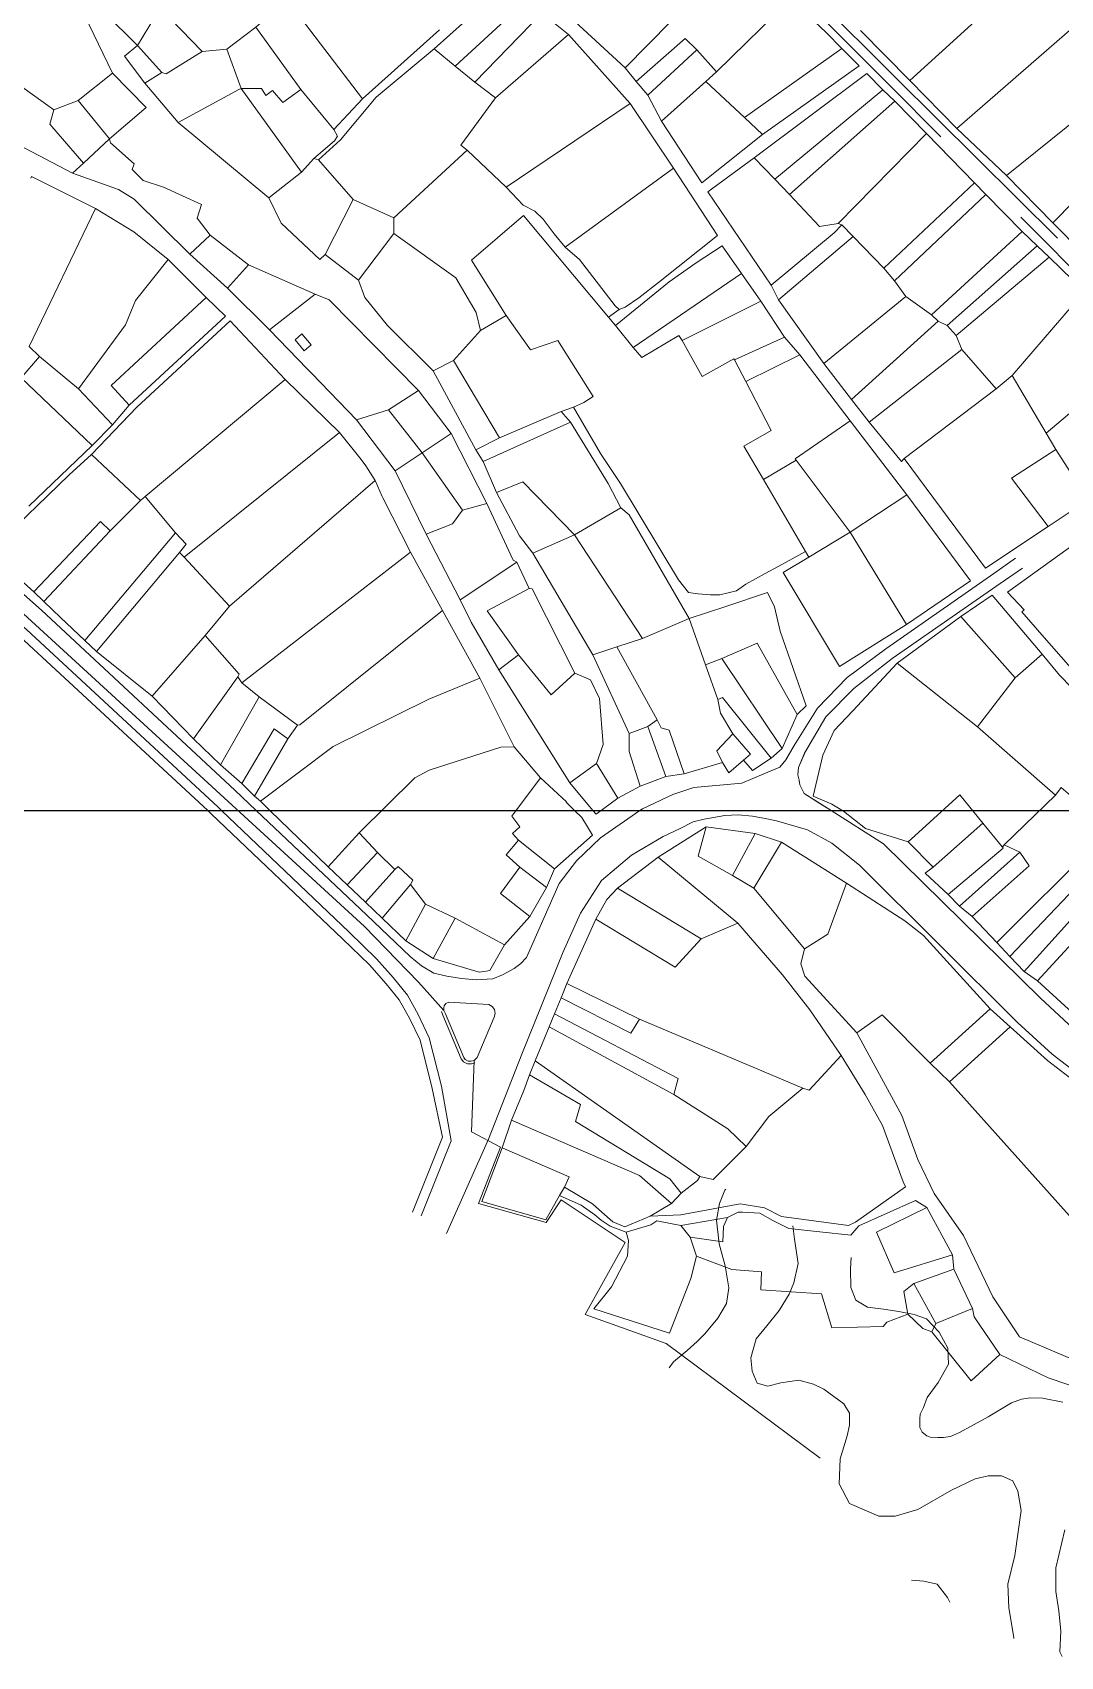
# Model space of a CAD drawing. Header units: metres. Extents: x 548946 to 557077, y 1838800 to 1845419.
# Drawn here: x 552072 to 552452, y 1839687 to 1840288 of the extents above; entities that cross this region are included whole.
import ezdxf

# ---------------------------------------------------------------- set-up
doc = ezdxf.new("R2010")
doc.units = ezdxf.units.M
doc.header["$LTSCALE"] = 28
doc.linetypes.add('MEDIUM_DASHED', pattern=[4.5, 3, -1.5])
for name, color, linetype, lineweight in [('1', 7, 'Continuous', 13), ('10', 7, 'Continuous', 13), ('22', 7, 'Continuous', 13), ('30', 7, 'Continuous', 13), ('46', 7, 'Continuous', 13), ('60', 7, 'Continuous', 25)]:
    doc.layers.add(name, color=color, linetype=linetype, lineweight=lineweight)

msp = doc.modelspace()

# ---------------------------------------------------------------- linework, layer by layer
at = {"layer": '1'}
for points in [[(552307.19, 1839793.92), (552308.77, 1839796.12), (552313.77, 1839800.31), (552317.57, 1839803.59), (552320.37, 1839806.5), (552325.2, 1839812.23), (552328.37, 1839817.65), (552329.29, 1839823.48), (552327.87, 1839831.64), (552325.68, 1839839.73), (552324.72, 1839848.46), (552325.73, 1839854.69), (552327.79, 1839859.6), (552328.09, 1839859.97)], [(552352.91, 1839846.46), (552353.58, 1839841.5), (552354.83, 1839832.53), (552353.28, 1839825.34), (552351.53, 1839821.11), (552347.9, 1839815.12), (552343.33, 1839809.42), (552339.3, 1839804.68), (552337.35, 1839797.57), (552337.89, 1839792.69), (552339.68, 1839788.21), (552343.7, 1839787.09), (552348.5, 1839788.4), (552355.16, 1839789.39), (552360.52, 1839787.9), (552364.37, 1839785.98), (552371.74, 1839780.55), (552373.93, 1839777.15), (552373.9, 1839772.73), (552373.04, 1839768.73), (552370.46, 1839760.25), (552370.05, 1839750.97), (552373.84, 1839743.72), (552384.72, 1839739.09), (552390.73, 1839739.09), (552399.16, 1839741.51), (552411.61, 1839748.69), (552420.31, 1839752.86), (552425.22, 1839753.99), (552430.14, 1839753.99), (552434.29, 1839752.1), (552436.18, 1839748.32), (552437.32, 1839741.13), (552435.05, 1839724.48), (552432.4, 1839713.89), (552432.78, 1839705.19), (552434.67, 1839694.22), (552434.67, 1839693.8)], [(552374.53, 1839834.68), (552374.3, 1839830.51), (552374.4, 1839823.63), (552376.23, 1839818.89), (552380.54, 1839816.37), (552386.47, 1839815.6), (552392.16, 1839814.79), (552397.75, 1839813.59), (552402.35, 1839812.01), (552407.05, 1839807.07), (552410.3, 1839801.18), (552410.44, 1839795.22), (552406.63, 1839788.43), (552402.62, 1839782.91), (552401.23, 1839779.17), (552400.01, 1839776.81), (552399.84, 1839774.98), (552399.84, 1839773.33), (552399.84, 1839771.85), (552400.71, 1839770.11), (552402.44, 1839768.71), (552403.66, 1839768.28), (552406.53, 1839768.1), (552408.61, 1839768.1), (552411.22, 1839768.45), (552414.52, 1839770.02), (552425.12, 1839775.77), (552433.81, 1839780.91), (552437.54, 1839782.3), (552440.85, 1839782.83), (552445.26, 1839782.74), (552452.82, 1839781.23)], [(552453.57, 1839733.94), (552450.17, 1839719.94), (552450.17, 1839711.24), (552451.31, 1839704.05), (552452.06, 1839696.49), (552451.68, 1839688.92), (552452.57, 1839687.14)], [(552410.99, 1839707.28), (552410.1, 1839708.97), (552406.32, 1839713.89), (552401.4, 1839715.02), (552396.76, 1839715.38)]]:
    msp.add_lwpolyline(points, dxfattribs=at)
at = {"layer": '10'}
for p, q in [((552396.2, 1840270.02), (552460.95, 1840328.89)), ((552333.41, 1840317.99), (552290.9, 1840274.63)), ((552413.61, 1840252.22), (552478.04, 1840308.39)), ((552253.85, 1840299.06), (552228.06, 1840275.21)), ((552352.23, 1840300.14), (552324.64, 1840273.18)), ((552101.27, 1840272.71), (552090.86, 1840294.11)), ((552118.85, 1840296.66), (552110.44, 1840282.89)), ((552260.12, 1840294.91), (552235.22, 1840269.29)), ((552260.12, 1840294.91), (552269.96, 1840286.96)), ((552270.71, 1840293.24), (552290.9, 1840274.63)), ((552170.9, 1840266.62), (552154.3, 1840289.65)), ((552222.19, 1840288.73), (552193.69, 1840263.21)), ((552269.96, 1840286.96), (552242.95, 1840263.61)), ((552269.96, 1840286.96), (552292.78, 1840261.48)), ((552396.2, 1840270.02), (552377.94, 1840288.5)), ((552110.44, 1840282.89), (552119.54, 1840272.93)), ((552134.47, 1840280.67), (552143.59, 1840281.55)), ((552220.18, 1840281.72), (552228.06, 1840275.21)), ((552299.21, 1840264.58), (552317.36, 1840281.28)), ((552317.36, 1840281.28), (552324.64, 1840273.18)), ((552371.02, 1840281.77), (552334.97, 1840256.34)), ((552431.89, 1840234.85), (552489.94, 1840281.49)), ((552228.06, 1840275.21), (552235.22, 1840269.29)), ((552290.9, 1840274.63), (552294.98, 1840269.6)), ((552235.22, 1840269.29), (552242.95, 1840263.61)), ((552294.98, 1840269.6), (552299.21, 1840264.58)), ((552304.34, 1840254.94), (552320.76, 1840269.64)), ((552320.76, 1840269.64), (552324.64, 1840273.18)), ((552320.76, 1840269.64), (552334.97, 1840256.34)), ((552413.61, 1840252.22), (552396.2, 1840270.02)), ((552079.5, 1840259.14), (552088.48, 1840262.53)), ((552148.87, 1840267.06), (552171.13, 1840236.02)), ((552170.9, 1840266.62), (552183.09, 1840251.87)), ((552193.69, 1840263.21), (552183.09, 1840251.87)), ((552292.78, 1840261.48), (552246.87, 1840230.5)), ((552292.78, 1840261.48), (552308.79, 1840237.58)), ((552299.21, 1840264.58), (552304.34, 1840254.94)), ((552386.18, 1840266.53), (552346.23, 1840233.49)), ((552390.65, 1840262.33), (552351.63, 1840227.76)), ((552386.18, 1840266.53), (552390.65, 1840262.33)), ((552390.65, 1840262.33), (552402.3, 1840250.41)), ((552449.07, 1840217.27), (552496.67, 1840266.04)), ((552086.5, 1840235.71), (552046.61, 1840256.45)), ((552334.97, 1840256.34), (552341.63, 1840249.95)), ((552159.13, 1840226.61), (552125.57, 1840254.43)), ((552402.3, 1840250.41), (552369.74, 1840217.1)), ((552402.3, 1840250.41), (552420.13, 1840232.17)), ((552431.89, 1840234.85), (552413.61, 1840252.22)), ((552090.51, 1840239.35), (552100.13, 1840248.35)), ((552232.39, 1840244.17), (552205.28, 1840219.19)), ((552232.39, 1840244.17), (552246.87, 1840230.5)), ((552086.5, 1840235.71), (552090.51, 1840239.35)), ((552175.69, 1840241.12), (552171.13, 1840236.02)), ((552175.69, 1840241.12), (552177.43, 1840240.66)), ((552177.43, 1840240.66), (552190.21, 1840226.01)), ((552308.79, 1840237.58), (552268.68, 1840208.36)), ((552338.58, 1840241.36), (552346.23, 1840233.49)), ((552171.13, 1840236.02), (552159.13, 1840226.61)), ((552346.23, 1840233.49), (552351.63, 1840227.76)), ((552420.13, 1840232.17), (552386.63, 1840200.52)), ((552424.31, 1840227.85), (552420.13, 1840232.17)), ((552449.07, 1840217.27), (552431.89, 1840234.85)), ((552179.96, 1840205.65), (552190.21, 1840226.01)), ((552190.21, 1840226.01), (552205.28, 1840219.19)), ((552390.46, 1840195.82), (552424.31, 1840227.85)), ((552424.31, 1840227.85), (552437.79, 1840214.18)), ((552205.28, 1840219.19), (552205.26, 1840213.33)), ((552192.21, 1840196.08), (552205.26, 1840213.33)), ((552371.06, 1840216.58), (552369.74, 1840217.1)), ((552375.24, 1840212.27), (552371.06, 1840216.58)), ((552443.34, 1840208.81), (552437.79, 1840214.18)), ((552460.17, 1840206.16), (552449.07, 1840217.27)), ((552129.82, 1840205.77), (552137.39, 1840212.74)), ((552151.51, 1840201.8), (552137.39, 1840212.74)), ((552347.61, 1840188.91), (552375.24, 1840212.27)), ((552386.63, 1840200.52), (552375.24, 1840212.27)), ((552443.34, 1840208.81), (552447.68, 1840204.6)), ((552135.95, 1840189.66), (552121.82, 1840203.75)), ((552129.82, 1840205.77), (552143.77, 1840193.17)), ((552143.77, 1840193.17), (552151.51, 1840201.8)), ((552176.19, 1840190.97), (552151.51, 1840201.8)), ((552192.21, 1840196.08), (552179.96, 1840205.65)), ((552447.68, 1840204.6), (552413.35, 1840175.67)), ((552460.82, 1840191.92), (552447.68, 1840204.6)), ((552333.92, 1840198.58), (552293.83, 1840171.28)), ((552333.92, 1840198.58), (552341.04, 1840188.31)), ((552386.63, 1840200.52), (552390.46, 1840195.82)), ((552394.72, 1840190.12), (552390.46, 1840195.82)), ((552159.29, 1840177.74), (552143.77, 1840193.17)), ((552159.29, 1840177.74), (552176.19, 1840190.97)), ((552344.86, 1840194.27), (552347.61, 1840188.91)), ((552288.63, 1840185.22), (552284.72, 1840182.48)), ((552341.04, 1840188.31), (552311.94, 1840173.77)), ((552349.81, 1840175.09), (552341.04, 1840188.31)), ((552364.39, 1840165.36), (552347.61, 1840188.91)), ((552284.72, 1840182.48), (552287.33, 1840179.36)), ((552287.33, 1840179.36), (552293.83, 1840171.28)), ((552413.35, 1840175.67), (552410, 1840179.39)), ((552331.35, 1840166.67), (552349.81, 1840175.09)), ((552349.81, 1840175.09), (552355.48, 1840168.47)), ((552413.35, 1840175.67), (552415.46, 1840170.48)), ((552074.28, 1840167.95), (552088.64, 1840155.98)), ((552227.38, 1840166.36), (552219.9, 1840162.61)), ((552244.37, 1840137.77), (552227.38, 1840166.36)), ((552335.49, 1840158.67), (552331.35, 1840166.67)), ((552381.09, 1840143.6), (552415.46, 1840170.48)), ((552483.44, 1840170.6), (552446.59, 1840139.55)), ((552165.17, 1840159.42), (552113.3, 1840116.12)), ((552185.22, 1840139.73), (552165.17, 1840159.42)), ((552191.52, 1840144.46), (552174.93, 1840161.59)), ((552219.9, 1840162.61), (552235.61, 1840133.36)), ((552203.36, 1840148.16), (552214.42, 1840155.31)), ((552214.42, 1840155.31), (552226.46, 1840139.44)), ((552394.14, 1840130.13), (552428.12, 1840155.99)), ((552191.52, 1840144.46), (552203.36, 1840148.16)), ((552203.36, 1840148.16), (552215.73, 1840132.26)), ((552244.37, 1840137.77), (552267.25, 1840147.59)), ((552267.25, 1840147.59), (552271.72, 1840149.13)), ((552267.25, 1840147.59), (552270.63, 1840143.64)), ((552374.64, 1840152.05), (552381.09, 1840143.6)), ((552205.75, 1840125.57), (552191.52, 1840144.46)), ((552238.35, 1840129.12), (552270.63, 1840143.64)), ((552374.15, 1840144.05), (552395.02, 1840116.79)), ((552127.76, 1840093.69), (552185.22, 1840139.73)), ((552215.73, 1840132.26), (552226.46, 1840139.44)), ((552226.46, 1840139.44), (552239.72, 1840113.52)), ((552235.61, 1840133.36), (552244.37, 1840137.77)), ((552070.29, 1840112.53), (552093.71, 1840134.95)), ((552205.75, 1840125.57), (552215.73, 1840132.26)), ((552215.73, 1840132.26), (552230.76, 1840111.01)), ((552235.61, 1840133.36), (552238.35, 1840129.12)), ((552243.24, 1840117.58), (552238.35, 1840129.12)), ((552354.17, 1840129.53), (552342.01, 1840122.46)), ((552374.17, 1840102.88), (552354.17, 1840129.53)), ((552462.12, 1840114.93), (552450.14, 1840133.52)), ((552217.21, 1840102.19), (552205.75, 1840125.57)), ((552144.58, 1840075.59), (552198.37, 1840122)), ((552111.55, 1840114.6), (552113.3, 1840116.12)), ((552113.3, 1840116.12), (552124.6, 1840102.7)), ((552239.72, 1840113.52), (552230.76, 1840111.01)), ((552272.14, 1840101.9), (552289.33, 1840111.96)), ((552374.17, 1840102.88), (552395.02, 1840116.79)), ((552462.12, 1840114.93), (552447.41, 1840105.01)), ((552100.32, 1840103.47), (552075.87, 1840077.31)), ((552124.6, 1840102.7), (552090.96, 1840062.82)), ((552217.21, 1840102.19), (552229.84, 1840077.92)), ((552256.73, 1840095.14), (552272.14, 1840101.9)), ((552272.14, 1840101.9), (552297.29, 1840063.64)), ((552358.77, 1840093.68), (552374.17, 1840102.88)), ((552394.97, 1840068.8), (552374.17, 1840102.88)), ((552126.04, 1840095.47), (552095.29, 1840058.77)), ((552126.04, 1840095.47), (552127.76, 1840093.69)), ((552127.76, 1840093.69), (552144.58, 1840075.59)), ((552149.13, 1840047.25), (552211.45, 1840095.58)), ((552229.84, 1840077.92), (552250.75, 1840091.82)), ((552250.75, 1840091.82), (552255.33, 1840082.16)), ((552072.19, 1840080.85), (552075.87, 1840077.31)), ((552082.03, 1840071.4), (552075.87, 1840077.31)), ((552144.58, 1840075.59), (552135.55, 1840064.67)), ((552090.96, 1840062.82), (552082.03, 1840071.4)), ((552314.53, 1840071.03), (552297.29, 1840063.64)), ((552320.55, 1840053.9), (552314.53, 1840071.03)), ((552415.01, 1840071.8), (552391.5, 1840054.51)), ((552415.01, 1840071.8), (552435.16, 1840049.12)), ((552135.55, 1840064.67), (552115.92, 1840042.29)), ((552297.29, 1840063.64), (552287.84, 1840060.51)), ((552095.29, 1840058.77), (552090.96, 1840062.82)), ((552115.92, 1840042.29), (552095.29, 1840058.77)), ((552251.45, 1840057.63), (552244.17, 1840052.03)), ((552445.18, 1840057.83), (552435.16, 1840049.12)), ((552270.45, 1840010.26), (552244.17, 1840052.03)), ((552320.55, 1840053.9), (552326.66, 1840056.21)), ((552320.55, 1840053.9), (552325.21, 1840041.08)), ((552348.94, 1840022.96), (552326.66, 1840056.21)), ((552391.5, 1840054.51), (552421.19, 1840030.93)), ((552147.65, 1840049.44), (552131.16, 1840026.53)), ((552149.13, 1840047.25), (552147.65, 1840049.44)), ((552149.13, 1840047.25), (552155.55, 1840042.07)), ((552249.79, 1840023.58), (552237.07, 1840048.89)), ((552435.16, 1840049.12), (552421.19, 1840030.93)), ((552115.92, 1840042.29), (552131.16, 1840026.53)), ((552155.55, 1840042.07), (552141.15, 1840016.93)), ((552155.55, 1840042.07), (552169.68, 1840031.54)), ((552354.48, 1840035.46), (552348.94, 1840022.96)), ((552169.68, 1840031.54), (552166.09, 1840026.5)), ((552299.25, 1840031.03), (552305.92, 1840012.53)), ((552421.19, 1840030.93), (552450.07, 1840005.7)), ((552141.15, 1840016.93), (552131.16, 1840026.53)), ((552166.09, 1840026.5), (552153.72, 1840005.3)), ((552249.79, 1840023.58), (552259.57, 1840012.1)), ((552344.9, 1840019.32), (552348.94, 1840022.96)), ((552141.15, 1840016.93), (552149.04, 1840009.96)), ((552270.45, 1840010.26), (552280.25, 1840017.38)), ((552288.13, 1840004.62), (552280.25, 1840017.38)), ((552153.72, 1840005.3), (552149.04, 1840009.96)), ((552270.45, 1840010.26), (552278.98, 1840000)), ((552155.97, 1840003.41), (552153.72, 1840005.3)), ((552159.49, 1840000), (552155.97, 1840003.41)), ((552414.67, 1840005.85), (552423.24, 1839995.31)), ((552431.06, 1839987.25), (552450.07, 1840005.7)), ((552181, 1839979.18), (552159.49, 1840000)), ((552181, 1839979.18), (552192.44, 1839991.7)), ((552320.83, 1839993.98), (552339, 1839991.55)), ((552339, 1839991.55), (552330.61, 1839975.98)), ((552339, 1839991.55), (552348.66, 1839988.31)), ((552404.8, 1839979.02), (552423.24, 1839995.31)), ((552423.24, 1839995.31), (552430.44, 1839986.46)), ((552428.36, 1839951.15), (552470.3, 1839992.98)), ((552251.46, 1839988.99), (552264.77, 1839978.42)), ((552348.66, 1839988.31), (552338.54, 1839971.25)), ((552348.66, 1839988.31), (552372.74, 1839973.12)), ((552395.62, 1839988.46), (552404.8, 1839979.02)), ((552430.44, 1839986.46), (552431.06, 1839987.25)), ((552436.9, 1839984.55), (552431.06, 1839987.25)), ((552433.18, 1839945.98), (552474.25, 1839989.2)), ((552438.5, 1839940.43), (552478.56, 1839985.06)), ((552181, 1839979.18), (552188.05, 1839972.55)), ((552205.68, 1839978.2), (552199.33, 1839984.46)), ((552261.8, 1839971.48), (552251.94, 1839979)), ((552288.09, 1839971.25), (552303.14, 1839982.78)), ((552303.14, 1839982.78), (552332.57, 1839958.38)), ((552414.54, 1839964.59), (552436.9, 1839984.55)), ((552443.41, 1839936.99), (552483.33, 1839980.53)), ((552194.79, 1839966.06), (552205.68, 1839978.2)), ((552330.61, 1839975.98), (552338.54, 1839971.25)), ((552211.47, 1839972.58), (552200.97, 1839960.14)), ((552211.47, 1839972.58), (552217.07, 1839965.41)), ((552288.09, 1839971.25), (552318.96, 1839952.6)), ((552338.54, 1839971.25), (552357.19, 1839948.8)), ((552410.36, 1839968.88), (552414.54, 1839964.59)), ((552200.97, 1839960.14), (552194.79, 1839966.06)), ((552217.07, 1839965.41), (552209.71, 1839951.77)), ((552217.07, 1839965.41), (552227.95, 1839960.17)), ((552419.21, 1839960.77), (552414.54, 1839964.59)), ((552209.71, 1839951.77), (552200.97, 1839960.14)), ((552219.88, 1839945.27), (552227.95, 1839960.17)), ((552227.95, 1839960.17), (552246.22, 1839950.34)), ((552246.22, 1839950.34), (552255.6, 1839960.84)), ((552280, 1839959.77), (552269.29, 1839935.97)), ((552318.96, 1839952.6), (552332.57, 1839958.38)), ((552332.57, 1839958.38), (552349.11, 1839939.29)), ((552428.36, 1839951.15), (552419.21, 1839960.77)), ((552209.71, 1839951.77), (552219.88, 1839945.27)), ((552428.36, 1839951.15), (552433.18, 1839945.98)), ((552357.19, 1839948.8), (552355.9, 1839943.36)), ((552438.5, 1839940.43), (552433.18, 1839945.98)), ((552443.41, 1839936.99), (552438.5, 1839940.43)), ((552269.29, 1839935.97), (552296.23, 1839922.87)), ((552425.88, 1839926.72), (552403.65, 1839906.58)), ((552425.88, 1839926.72), (552433.3, 1839920.02)), ((552262.79, 1839919.99), (552308.89, 1839895.02)), ((552296.23, 1839922.87), (552356.61, 1839897.37)), ((552433.3, 1839920.02), (552410.86, 1839899.65)), ((552376.55, 1839917.8), (552393.21, 1839887.16)), ((552257.65, 1839907.45), (552318.52, 1839864.61)), ((552403.65, 1839906.58), (552410.86, 1839899.65)), ((552308.89, 1839895.02), (552328.88, 1839882.29)), ((552410.86, 1839899.65), (552473.17, 1839830.08)), ((552248.79, 1839885.44), (552245.38, 1839875.25)), ((552328.88, 1839882.29), (552335.67, 1839875.77)), ((552245.38, 1839875.25), (552237.83, 1839855.41)), ((552323.48, 1839863.6), (552335.67, 1839875.77)), ((552266.55, 1839857.66), (552268.47, 1839860.72)), ((552323.48, 1839863.6), (552318.52, 1839864.61)), ((552300.14, 1839850.02), (552308.06, 1839854.61)), ((552311.58, 1839858.5), (552308.06, 1839854.61)), ((552411.93, 1839835.65), (552402.53, 1839853.21)), ((552290.78, 1839845.98), (552300.14, 1839850.02)), ((552291.22, 1839844.02), (552300.37, 1839846.84)), ((552328.78, 1839849.44), (552311.46, 1839846.49)), ((552314.92, 1839842.16), (552311.46, 1839846.49)), ((552412.49, 1839830.37), (552419.32, 1839815.86)), ((552405.82, 1839810.29), (552419.32, 1839815.86)), ((552419.95, 1839812.78), (552419.32, 1839815.86)), ((552429.52, 1839798.86), (552419.95, 1839812.78))]:
    msp.add_line(p, q, dxfattribs=at)
for points in [[(552125.05, 1840309.83), (552110.05, 1840306.35), (552118.85, 1840296.66), (552134.47, 1840280.67)], [(552110.44, 1840282.89), (552098.12, 1840295.06), (552110.05, 1840306.35)], [(552253.85, 1840299.06), (552246.77, 1840305.29), (552237.6, 1840297.26), (552220.18, 1840281.72)], [(552154.3, 1840289.65), (552165.9, 1840299.78), (552193.69, 1840263.21)], [(552352.23, 1840300.14), (552365.2, 1840287.74), (552371.02, 1840281.77)], [(552148.87, 1840267.06), (552143.59, 1840281.55), (552154.3, 1840289.65)], [(552294.98, 1840269.6), (552313.04, 1840285.54), (552317.36, 1840281.28)], [(552110.44, 1840282.89), (552105.63, 1840279.02), (552113.17, 1840268.92)], [(552119.54, 1840272.93), (552121.08, 1840272.48), (552134.47, 1840280.67)], [(552220.18, 1840281.72), (552198.75, 1840263.85), (552185.54, 1840248.08), (552177.43, 1840240.66)], [(552341.63, 1840249.95), (552377.39, 1840275.43), (552371.02, 1840281.77)], [(552046.61, 1840256.45), (552059.78, 1840273.29), (552079.5, 1840259.14)], [(552101.27, 1840272.71), (552088.48, 1840262.53), (552100.13, 1840248.35)], [(552100.13, 1840248.35), (552113.75, 1840259.97), (552101.27, 1840272.71)], [(552125.57, 1840254.43), (552113.17, 1840268.92), (552119.54, 1840272.93)], [(552386.18, 1840266.53), (552380.23, 1840272.61), (552338.58, 1840241.36)], [(552125.57, 1840254.43), (552148.01, 1840266.63), (552148.87, 1840267.06)], [(552170.9, 1840266.62), (552164.27, 1840261.79), (552160.48, 1840266.24), (552157.98, 1840264.41), (552156.36, 1840267.05), (552148.87, 1840267.06)], [(552242.95, 1840263.61), (552230.13, 1840246.1), (552232.39, 1840244.17)], [(552079.5, 1840259.14), (552078.01, 1840253.77), (552090.51, 1840239.35)], [(552183.09, 1840251.87), (552184.43, 1840249.33), (552183.33, 1840247.69), (552175.69, 1840241.12)], [(552341.63, 1840249.95), (552319.3, 1840232.15), (552304.34, 1840254.94)], [(552100.13, 1840248.35), (552100.53, 1840246.94), (552109.24, 1840239.12), (552108.54, 1840237.06), (552112.58, 1840233.01), (552120.06, 1840230.56), (552134.19, 1840224.06), (552132.56, 1840219), (552137.39, 1840212.74)], [(552308.79, 1840237.58), (552325.09, 1840212.65), (552303.23, 1840195.31), (552295.88, 1840189.61), (552290.9, 1840186.14), (552288.63, 1840185.22)], [(552344.86, 1840194.27), (552321.49, 1840228.81), (552338.58, 1840241.36)], [(552094.89, 1840222.68), (552071.32, 1840234.45), (552071.08, 1840233.85)], [(552129.82, 1840205.77), (552109.28, 1840226.09), (552103.44, 1840229.66), (552086.5, 1840235.71)], [(552179.96, 1840205.65), (552177.88, 1840203.82), (552163.66, 1840217.16), (552159.13, 1840226.61)], [(552246.87, 1840230.5), (552253.21, 1840223.89), (552257.5, 1840221.58), (552260.52, 1840218.7), (552264.59, 1840213.3), (552268.68, 1840208.36)], [(552369.74, 1840217.1), (552362.75, 1840215.94), (552351.63, 1840227.76)], [(552094.89, 1840222.68), (552070.36, 1840171.61), (552074.28, 1840167.95)], [(552121.82, 1840203.75), (552109.17, 1840214.01), (552094.89, 1840222.68)], [(552284.72, 1840182.48), (552253.25, 1840220.06), (552234.07, 1840203.53), (552246.85, 1840183.1)], [(552205.26, 1840213.33), (552228.22, 1840196.95), (552235.82, 1840184.13), (552237.41, 1840177.57)], [(552344.86, 1840194.27), (552368.22, 1840213.68), (552371.06, 1840216.58)], [(552394.72, 1840190.12), (552404.24, 1840183.36), (552437.79, 1840214.18)], [(552288.63, 1840185.22), (552287.22, 1840186.64), (552274.03, 1840203.76), (552268.68, 1840208.36)], [(552333.92, 1840198.58), (552326.79, 1840208.86), (552317.16, 1840202.55), (552307.19, 1840195.48), (552287.33, 1840179.36)], [(552406.67, 1840180.92), (552410, 1840179.39), (552443.34, 1840208.81)], [(552121.82, 1840203.75), (552109.79, 1840188.66), (552106.03, 1840179.56), (552088.64, 1840155.98)], [(552192.21, 1840196.08), (552194.55, 1840189.74), (552203.01, 1840179.41), (552219.9, 1840162.61)], [(552135.95, 1840189.66), (552100.7, 1840157.11), (552107.36, 1840149.89)], [(552135.95, 1840189.66), (552143, 1840182.76), (552107.36, 1840149.89)], [(552214.42, 1840155.31), (552181.38, 1840188.84), (552176.19, 1840190.97)], [(552394.72, 1840190.12), (552364.39, 1840165.36), (552374.64, 1840152.05)], [(552415.46, 1840170.48), (552428.12, 1840155.99), (552434.04, 1840160.85), (552460.82, 1840191.92)], [(552374.64, 1840152.05), (552406.67, 1840180.92), (552404.24, 1840183.36)], [(552093.46, 1840131.7), (552110.29, 1840149.12), (552144.76, 1840181.05), (552165.17, 1840159.42)], [(552174.93, 1840161.59), (552173.21, 1840163.37), (552159.29, 1840177.74)], [(552246.85, 1840183.1), (552237.41, 1840177.57), (552227.38, 1840166.36)], [(552246.85, 1840183.1), (552255.87, 1840170.31), (552265.94, 1840173.77), (552279.1, 1840153.05), (552275.58, 1840150.84), (552271.72, 1840149.13)], [(552293.83, 1840171.28), (552297.04, 1840167.57), (552310.74, 1840175.66), (552311.94, 1840173.77)], [(552331.35, 1840166.67), (552331.09, 1840167.05), (552319.4, 1840160.46), (552311.94, 1840173.77)], [(552101.27, 1840142.67), (552093.71, 1840134.95), (552067.44, 1840159.95), (552074.28, 1840167.95)], [(552374.15, 1840144.05), (552355.48, 1840168.47), (552335.49, 1840158.67)], [(552434.04, 1840160.85), (552446.59, 1840139.55), (552450.14, 1840133.52)], [(552088.64, 1840155.98), (552101.27, 1840142.67), (552107.36, 1840149.89)], [(552342.01, 1840122.46), (552334.8, 1840134.78), (552344.88, 1840140.54), (552335.49, 1840158.67)], [(552357.54, 1840095.84), (552347.79, 1840090.3), (552342.7, 1840087.61), (552335.49, 1840083.7), (552332.01, 1840081.29), (552325.87, 1840079.78), (552322.5, 1840079.73), (552317.88, 1840080.13), (552314.3, 1840080.66), (552310.64, 1840085.29), (552289.21, 1840120.94), (552281.75, 1840132), (552271.72, 1840149.13)], [(552289.33, 1840111.96), (552284.56, 1840120.93), (552270.63, 1840143.64)], [(552374.15, 1840144.05), (552353.81, 1840130.01), (552354.17, 1840129.53)], [(552381.09, 1840143.6), (552393.09, 1840129.02), (552394.14, 1840130.13)], [(552198.37, 1840122), (552194.92, 1840127.47), (552193.25, 1840129.85), (552185.22, 1840139.73)], [(552055.66, 1840095.67), (552073.41, 1840112.69), (552085.21, 1840124.12), (552093.46, 1840131.7)], [(552093.46, 1840131.7), (552111.55, 1840114.6), (552100.32, 1840103.47)], [(552447.41, 1840105.01), (552424.18, 1840089.62), (552394.14, 1840130.13)], [(552450.14, 1840133.52), (552433.74, 1840122.94), (552447.41, 1840105.01)], [(552211.45, 1840095.58), (552201.22, 1840115.62), (552200.99, 1840116.14), (552198.37, 1840122)], [(552243.24, 1840117.58), (552252.99, 1840121.52), (552272.14, 1840101.9)], [(552243.24, 1840117.58), (552251.8, 1840101.63), (552256.73, 1840095.14)], [(552358.77, 1840093.68), (552357.54, 1840095.84), (552342.01, 1840122.46)], [(552250.75, 1840091.82), (552249.45, 1840092.59), (552239.72, 1840113.52)], [(552314.53, 1840071.03), (552292.4, 1840109.39), (552289.33, 1840111.96)], [(552394.97, 1840068.8), (552418.64, 1840084.99), (552395.02, 1840116.79)], [(552100.32, 1840103.47), (552096.74, 1840106.89), (552072.19, 1840080.85), (552055.66, 1840095.67)], [(552230.76, 1840111.01), (552227.02, 1840106.02), (552217.21, 1840102.19)], [(552473.28, 1840110.18), (552432.33, 1840080.8), (552438.46, 1840074.27), (552437.57, 1840073.44), (552445.92, 1840063.99), (552463.83, 1840043.48), (552490.36, 1840016.4), (552512.33, 1840000)], [(552124.6, 1840102.7), (552128.53, 1840098.51), (552126.04, 1840095.47)], [(552237.07, 1840048.89), (552223.26, 1840073.96), (552211.45, 1840095.58)], [(552256.73, 1840095.14), (552278.87, 1840057.59), (552287.84, 1840060.51)], [(552394.97, 1840068.8), (552370.12, 1840053.24), (552349.3, 1840088.01), (552358.77, 1840093.68)], [(552036.21, 1840091.63), (552067.01, 1840064.39), (552136.47, 1840000)], [(552255.33, 1840082.16), (552239.82, 1840073.86), (552251.45, 1840057.63)], [(552255.33, 1840082.16), (552256.47, 1840081.94), (552272.22, 1840050.82)], [(552244.17, 1840052.03), (552233.88, 1840069.64), (552229.84, 1840077.92)], [(552343.52, 1840080.57), (552328.09, 1840075.42), (552314.53, 1840071.03)], [(552354.48, 1840035.46), (552357.79, 1840038.66), (552348.25, 1840066.33), (552346.09, 1840075.31), (552343.52, 1840080.57)], [(552415.01, 1840071.8), (552426.66, 1840079.69), (552445.18, 1840057.83)], [(552169.68, 1840031.54), (552170.5, 1840031.66), (552223.26, 1840073.96)], [(552147.65, 1840049.44), (552148.14, 1840050.39), (552135.55, 1840064.67)], [(552251.45, 1840057.63), (552263.47, 1840042.74), (552272.22, 1840050.82)], [(552278.87, 1840057.59), (552292.41, 1840028.51), (552299.25, 1840031.03), (552302.72, 1840033.57), (552287.84, 1840060.51)], [(552326.66, 1840056.21), (552339.69, 1840061.91), (552354.48, 1840035.46)], [(552445.18, 1840057.83), (552451.51, 1840050.01), (552473.54, 1840027.44), (552503.02, 1840000)], [(552364.05, 1840020.41), (552368.25, 1840029.58), (552375.06, 1840036.91), (552391.5, 1840054.51)], [(552155.97, 1840003.41), (552182.88, 1840023.71), (552218.22, 1840041.23), (552237.07, 1840048.89)], [(552280.25, 1840017.38), (552282.73, 1840024.46), (552281.39, 1840041.43), (552278.09, 1840048.27), (552272.22, 1840050.82)], [(552325.21, 1840041.08), (552326.9, 1840041.83), (552344.9, 1840019.32)], [(552325.21, 1840041.08), (552326.2, 1840035.99), (552330.71, 1840028.39)], [(552302.72, 1840033.57), (552304.17, 1840030.62), (552307.16, 1840029.7), (552312.75, 1840013.53)], [(552166.09, 1840026.5), (552161.04, 1840030.15), (552149.04, 1840009.96)], [(552292.41, 1840028.51), (552292.38, 1840021.87), (552296.49, 1840009.04)], [(552330.71, 1840028.39), (552324.84, 1840022.03), (552326.95, 1840017.74)], [(552330.71, 1840028.39), (552337.21, 1840020.89), (552334.69, 1840018.63)], [(552192.44, 1839991.7), (552213.12, 1840012.13), (552218.44, 1840014.91), (552244.87, 1840023.44), (552249.79, 1840023.58)], [(552296.49, 1840009.04), (552305.92, 1840012.53), (552312.75, 1840013.53), (552326.95, 1840017.74)], [(552326.95, 1840017.74), (552329.26, 1840013.95), (552334.69, 1840018.63)], [(552334.69, 1840018.63), (552337.99, 1840014.84), (552344.9, 1840019.32)], [(552395.62, 1839988.46), (552379.82, 1839993.4), (552371.59, 1839999.7), (552367.28, 1840002.29), (552360.49, 1840005.26), (552364.05, 1840020.41)], [(552251.46, 1839988.99), (552249.2, 1839991.45), (552251.95, 1839993.92), (552248.99, 1839997.9), (552259.57, 1840012.1)], [(552259.57, 1840012.1), (552269.13, 1840003.26), (552269.04, 1840003.08), (552272.2, 1840000)], [(552288.13, 1840004.62), (552280.13, 1839998.61), (552278.98, 1840000)], [(552414.67, 1840005.85), (552398.09, 1839990.65), (552395.62, 1839988.46)], [(552450.07, 1840005.7), (552452.21, 1840008.53), (552470.3, 1839992.98)], [(552136.47, 1840000), (552137.87, 1839998.7), (552186.38, 1839952.51)], [(552264.77, 1839978.42), (552278.81, 1839990.86), (552276.64, 1839994.61), (552274.87, 1839997.4), (552272.2, 1840000)], [(552192.44, 1839991.7), (552199.33, 1839984.46), (552188.05, 1839972.55), (552194.79, 1839966.06)], [(552320.83, 1839993.98), (552317.89, 1839983.11), (552330.61, 1839975.98)], [(552251.94, 1839979), (552246.9, 1839983.58), (552251.46, 1839988.99)], [(552410.36, 1839968.88), (552430.71, 1839986.13), (552430.44, 1839986.46)], [(552205.68, 1839978.2), (552206.87, 1839979.34), (552212.36, 1839974.24), (552211.47, 1839972.58)], [(552255.6, 1839960.84), (552244.83, 1839969.26), (552251.94, 1839979)], [(552404.8, 1839979.02), (552401.91, 1839976.77), (552410.36, 1839968.88)], [(552436.9, 1839984.55), (552440.36, 1839979.55), (552419.21, 1839960.77)], [(552255.6, 1839960.84), (552261.8, 1839971.48), (552264.77, 1839978.42)], [(552372.74, 1839973.12), (552365.85, 1839954.32), (552357.19, 1839948.8)], [(552372.74, 1839973.12), (552388.81, 1839962.77), (552394.34, 1839959.22), (552401.23, 1839953.76), (552425.88, 1839926.72)], [(552288.09, 1839971.25), (552284.07, 1839967.03), (552280, 1839959.77)], [(552280, 1839959.77), (552309.38, 1839942.11), (552318.96, 1839952.6)], [(552212.16, 1839851.45), (552223.31, 1839879.19), (552219.54, 1839897.24), (552215.04, 1839915.13), (552211.26, 1839922.92), (552207.31, 1839930), (552202.44, 1839935.96), (552196.29, 1839942.89), (552186.38, 1839952.51)], [(552219.88, 1839945.27), (552236.87, 1839940.26), (552239.41, 1839940.55), (552240.83, 1839940.82), (552246.22, 1839950.34)], [(552376.55, 1839917.8), (552357.31, 1839938.8), (552355.9, 1839943.36)], [(552370.82, 1839909.42), (552359.19, 1839926.32), (552349.11, 1839939.29)], [(552443.41, 1839936.99), (552454.93, 1839926.53), (552455.93, 1839925.65), (552457.48, 1839924.3)], [(552269.29, 1839935.97), (552267.19, 1839930.7), (552264.72, 1839924.86), (552262.79, 1839919.99), (552257.65, 1839907.45), (552255.54, 1839902.19)], [(552223.82, 1839926.03), (552223.77, 1839927.01), (552223.97, 1839927.8), (552224.57, 1839928.68), (552225.64, 1839929.13), (552240.42, 1839928.3), (552241.68, 1839927.56), (552242.53, 1839926.37), (552242.8, 1839924.94), (552242.38, 1839923.62), (552236.15, 1839908.61), (552235.08, 1839907.6)], [(552223.82, 1839926.03), (552224.39, 1839924.75), (552231.15, 1839908.7), (552231.73, 1839907.86), (552232.78, 1839907.31), (552233.86, 1839907.28), (552235.08, 1839907.6)], [(552267.19, 1839930.7), (552292.99, 1839917.7), (552296.23, 1839922.87)], [(552264.72, 1839924.86), (552310.43, 1839900.94), (552308.89, 1839895.02)], [(552376.55, 1839917.8), (552385.97, 1839924.48), (552403.65, 1839906.58)], [(552495.23, 1839875.04), (552477.18, 1839885.23), (552464.7, 1839893.95), (552447.1, 1839907.56), (552433.3, 1839920.02)], [(552356.61, 1839897.37), (552358.98, 1839896.62), (552370.82, 1839909.42)], [(552394.54, 1839860.86), (552393.74, 1839862.63), (552386.02, 1839883.46), (552379.66, 1839895.03), (552370.82, 1839909.42)], [(552255.54, 1839902.19), (552253.43, 1839896.51), (552248.79, 1839885.44)], [(552311.58, 1839858.5), (552307.46, 1839863.78), (552272.53, 1839885.05), (552274.38, 1839891.32), (552255.54, 1839902.19)], [(552335.67, 1839875.77), (552344, 1839886.9), (552356.61, 1839897.37)], [(552248.79, 1839885.44), (552296.16, 1839865.05), (552308.06, 1839854.61)], [(552393.21, 1839887.16), (552399.21, 1839870.91), (552405.25, 1839858.42), (552416.08, 1839842.84), (552426.89, 1839820.12), (552436.72, 1839805.35), (552454.78, 1839797.68), (552474.56, 1839789.82), (552494.34, 1839781.15), (552514.56, 1839773.37), (552527.13, 1839764.5), (552532.45, 1839757.35), (552541.58, 1839745.38), (552552.05, 1839730.25), (552554.38, 1839727.1), (552563.35, 1839722.77), (552577.3, 1839718.29), (552586.39, 1839719.01)], [(552245.38, 1839875.25), (552270.12, 1839864.54), (552268.47, 1839860.72)], [(552268.47, 1839860.72), (552278.82, 1839854.51), (552282.28, 1839851.47), (552286.33, 1839847.85), (552290.78, 1839845.98)], [(552300.14, 1839850.02), (552311.48, 1839850.53), (552333.39, 1839854.51), (552342.42, 1839853.1), (552348.73, 1839849.83), (552373.53, 1839846.53), (552376.15, 1839847.78), (552394.54, 1839860.86)], [(552311.58, 1839858.5), (552317.69, 1839863.23), (552318.52, 1839864.61)], [(552266.55, 1839857.66), (552261.53, 1839848.66), (552237.83, 1839855.41)], [(552266.55, 1839857.66), (552274.58, 1839854.04), (552279.67, 1839850.45), (552281.97, 1839848.51), (552285.31, 1839846.33), (552291.22, 1839844.02)], [(552328.78, 1839849.44), (552332.71, 1839851.48), (552334.26, 1839851.43), (552340.64, 1839851.11), (552345.51, 1839848.4), (552351.39, 1839845.37), (552374.33, 1839842.93), (552377.35, 1839846.42), (552398.3, 1839855.82), (552402.53, 1839853.21)], [(552411.93, 1839835.65), (552390.4, 1839829), (552383.88, 1839844.07), (552402.53, 1839853.21)], [(552311.46, 1839846.49), (552302.61, 1839848.31), (552300.37, 1839846.84)], [(552314.92, 1839842.16), (552326.99, 1839840.5), (552327.21, 1839846.17), (552328.78, 1839849.44)], [(552291.22, 1839844.02), (552292.1, 1839840.96), (552291.74, 1839835.14), (552285.84, 1839823.88), (552279.26, 1839815.69), (552307.23, 1839806.72), (552315.13, 1839826.9), (552317.3, 1839835.15), (552314.92, 1839842.16)], [(552317.3, 1839835.15), (552330.38, 1839830.29), (552341.28, 1839829.34)], [(552395.49, 1839813.77), (552393.99, 1839822.11), (552397.65, 1839825.04), (552412.49, 1839830.37), (552411.93, 1839835.65)], [(552341.28, 1839829.34), (552341.07, 1839822.76), (552363.57, 1839821.27), (552367.39, 1839808.64), (552386.3, 1839809.14), (552387.63, 1839810.83), (552395.49, 1839813.77)], [(552404.32, 1839807.18), (552405.82, 1839810.29), (552397.65, 1839825.04)], [(552395.49, 1839813.77), (552400.99, 1839808.49), (552404.32, 1839807.18)], [(552404.32, 1839807.18), (552418.83, 1839789.13), (552429.52, 1839798.86)], [(552584.33, 1839711.76), (552575.13, 1839712.95), (552554.17, 1839720.98), (552549.76, 1839725.9), (552523.1, 1839758.8), (552510.94, 1839768.64), (552447.32, 1839790.16), (552429.52, 1839798.86)]]:
    msp.add_lwpolyline(points, dxfattribs=at)
msp.add_lwpolyline([(552171.28, 1840176.32), (552174.76, 1840172.15), (552172.15, 1840170.03), (552168.75, 1840174.08)], close=True, dxfattribs=at)
at = {"layer": '22', "linetype": 'MEDIUM_DASHED'}
for p, q in [((552389.66, 1840056.26), (552390.17, 1840056.62)), ((552375.45, 1840045.07), (552365.17, 1840034.69)), ((552365.17, 1840034.69), (552357.28, 1840021.18)), ((552355.19, 1840011.2), (552355.39, 1840009.96))]:
    msp.add_line(p, q, dxfattribs=at)
at = {"layer": '22'}
for p, q in [((552308.55, 1840005.91), (552297.27, 1840000.64)), ((552367.03, 1840000), (552357.09, 1840006.29)), ((552367.03, 1840000), (552357.09, 1840006.29)), ((552367.03, 1840000), (552357.09, 1840006.29)), ((552297.27, 1840000.64), (552296.35, 1840000)), ((552386.45, 1839987.71), (552367.03, 1840000)), ((552386.45, 1839987.71), (552367.03, 1840000)), ((552226.56, 1839877.88), (552215.41, 1839850.14)), ((552240.33, 1839878.44), (552224.84, 1839843.57))]:
    msp.add_line(p, q, dxfattribs=at)
at = {"layer": '22', "linetype": 'MEDIUM_DASHED'}
for points in [[(552332.68, 1840329.17), (552391.14, 1840270.8), (552499.82, 1840163.24)], [(552496.51, 1840159.81), (552388.76, 1840268.14), (552330.44, 1840326.45)], [(552435.32, 1840093.3), (552427.25, 1840087.65), (552387.32, 1840059.85), (552373.01, 1840049.19)], [(552375.45, 1840045.07), (552389.66, 1840056.26), (552429.63, 1840083.91), (552437.81, 1840089.66)]]:
    msp.add_lwpolyline(points, dxfattribs=at)
at = {"layer": '22'}
for points in [[(552000, 1840136.93), (552032.36, 1840111.06), (552045.24, 1840100.35), (552074.99, 1840074.14), (552146.55, 1840007.48), (552154.44, 1840000)], [(552141.57, 1840000), (552140.28, 1840001.23), (552069.39, 1840066.96), (552038.44, 1840094.33), (552026.16, 1840104.49), (552000, 1840125.5)], [(552353.43, 1840024.08), (552362.02, 1840037.79), (552373.01, 1840049.19)], [(552353.43, 1840024.08), (552350.3, 1840018.68), (552348.04, 1840016.03), (552342.17, 1840013.52), (552334.1, 1840010.11)], [(552353.43, 1840024.08), (552350.3, 1840018.68), (552348.04, 1840016.03), (552342.17, 1840013.52), (552334.1, 1840010.11)], [(552334.1, 1840010.11), (552342.17, 1840013.52), (552348.04, 1840016.03), (552350.3, 1840018.68), (552353.43, 1840024.08)], [(552352.44, 1840022.37), (552350.3, 1840018.68), (552348.04, 1840016.03), (552342.17, 1840013.52), (552334.1, 1840010.11)], [(552357.09, 1840006.29), (552355.52, 1840009.46), (552355.19, 1840011.2), (552354.81, 1840013.19), (552354.97, 1840015.91), (552357.43, 1840021.53)], [(552357.09, 1840006.29), (552355.52, 1840009.46), (552355.19, 1840011.2), (552354.81, 1840013.19), (552354.97, 1840015.91), (552357.28, 1840021.18)], [(552308.55, 1840005.91), (552316.26, 1840008.54), (552334.1, 1840010.11)], [(552308.55, 1840005.91), (552316.26, 1840008.54), (552334.1, 1840010.11)], [(552308.55, 1840005.91), (552316.26, 1840008.54), (552334.1, 1840010.11)], [(552308.55, 1840005.91), (552316.26, 1840008.54), (552334.1, 1840010.11)], [(552308.55, 1840005.91), (552297.27, 1840000.64), (552296.35, 1840000)], [(552367.03, 1840000), (552362.91, 1840002.61), (552357.09, 1840006.29)], [(552226.56, 1839877.88), (552222.93, 1839898.09), (552218.43, 1839915.98), (552214.34, 1839924.58), (552210.37, 1839931.7), (552205.08, 1839938.25), (552198.91, 1839945.21), (552188.82, 1839955.02), (552141.57, 1840000)], [(552154.44, 1840000), (552195.15, 1839961.4), (552211.41, 1839946.01)], [(552296.35, 1840000), (552281.76, 1839989.89), (552272.88, 1839981.33), (552266.42, 1839973.01), (552254.38, 1839945.6)], [(552304.9, 1839990.34), (552310.96, 1839993.24), (552316.05, 1839995.77), (552320.09, 1839996.77), (552327.71, 1839998.16), (552332.67, 1839998.45), (552337.97, 1839997.87), (552342.67, 1839997.05), (552346.82, 1839996.19)], [(552444.48, 1839930.55), (552386.45, 1839987.71), (552367.03, 1840000)], [(552346.82, 1839996.19), (552358.32, 1839992.87), (552367.33, 1839987.91), (552377.54, 1839979.75)], [(552240.33, 1839878.44), (552252.72, 1839909.94), (552267.92, 1839947.79), (552274.39, 1839962), (552282.09, 1839974.15), (552293.25, 1839983.52), (552304.9, 1839990.34)], [(552485.33, 1839898.07), (552473.9, 1839906.17), (552456.66, 1839919.43), (552444.48, 1839930.55), (552386.45, 1839987.71)], [(552377.54, 1839979.75), (552435.96, 1839921.63), (552448.9, 1839909.95), (552466.91, 1839896.02), (552478.74, 1839887.77), (552490.37, 1839880.65), (552502.55, 1839874.78), (552538.92, 1839860.01)], [(552211.41, 1839946.01), (552215.56, 1839942.53), (552220.12, 1839939.89), (552224.97, 1839938.73), (552230.29, 1839937.84), (552235.77, 1839937.41), (552241.97, 1839937.76), (552245.49, 1839939.23)], [(552245.49, 1839939.23), (552249.77, 1839941.63), (552252.35, 1839943.43), (552254.38, 1839945.6)]]:
    msp.add_lwpolyline(points, dxfattribs=at)
at = {"layer": '30'}
for p, q in [((552296.49, 1840009.04), (552288.13, 1840004.62)), ((552303.14, 1839982.78), (552320.83, 1839993.98))]:
    msp.add_line(p, q, dxfattribs=at)
at = {"layer": '46'}
msp.add_line((552223.82, 1839926.03), (552214.49, 1839936.53), dxfattribs=at)
for points in [[(552214.49, 1839936.53), (552194.41, 1839957.15), (552047.39, 1840091.88), (551957.49, 1840165.72), (551906.1, 1840206), (551875.57, 1840233.9), (551682.66, 1840381.96), (551648.24, 1840409.17), (551570.46, 1840470.14), (551491.07, 1840533.55), (551331.64, 1840662.06), (551216.15, 1840756.13), (551170.99, 1840793.79), (551021.2, 1840915.07), (550868.57, 1841039.41)], [(552235.33, 1839906.63), (552233.98, 1839906.28), (552232.52, 1839906.32), (552231.05, 1839907.09), (552230.27, 1839908.22), (552223.47, 1839924.35), (552222.91, 1839925.62)], [(552244.83, 1839875.48), (552234.05, 1839881.13), (552235.08, 1839907.6)], [(552267.18, 1839855.99), (552261.63, 1839847.59), (552236.64, 1839854.64), (552244.83, 1839875.48)], [(552276.06, 1839813.67), (552290.87, 1839840.2), (552267.18, 1839855.99)], [(552363, 1839760.48), (552306.01, 1839802.91), (552276.06, 1839813.67)]]:
    msp.add_lwpolyline(points, dxfattribs=at)
at = {"layer": '60'}
msp.add_line((551000, 1840000), (557000, 1840000), dxfattribs=at)

doc.saveas('drawing.dxf')
